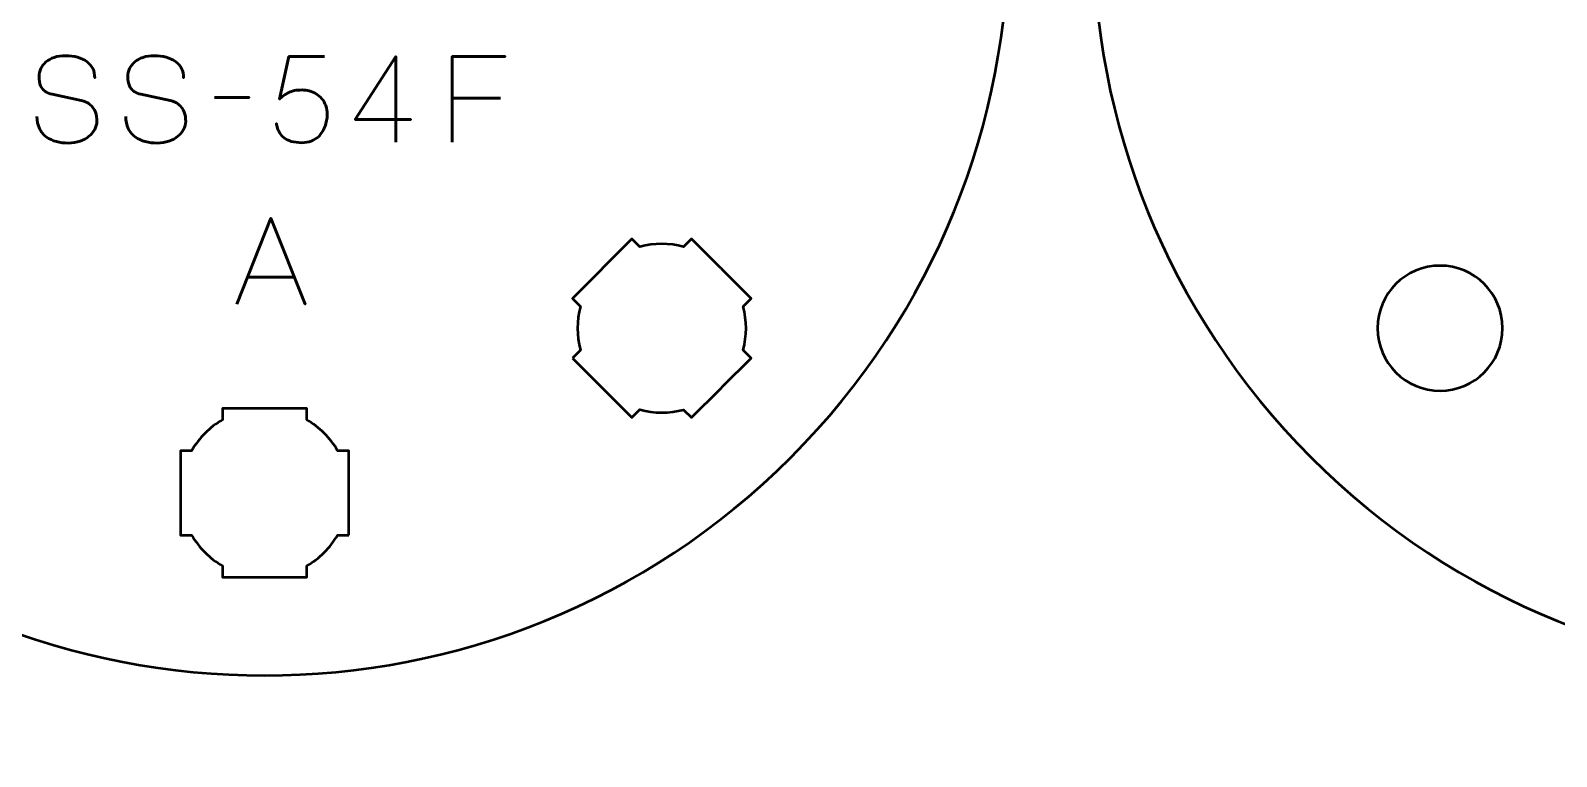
# Model space of a CAD drawing. Header units: centimetres. Extents: x -21 to 0, y -29.7 to 0.
# Drawn here: x -9.63 to -4.2, y -17.39 to -14.81 of the extents above; entities that cross this region are included whole.
import ezdxf

# ---------------------------------------------------------------- set-up
doc = ezdxf.new("R2010")
doc.units = ezdxf.units.CM
doc.header["$MEASUREMENT"] = 0
doc.layers.add('Layer 1', color=7, linetype='Continuous')

msp = doc.modelspace()

# ---------------------------------------------------------------- linework, layer by layer
at = {"layer": 'Layer 1', "color": 1, "lineweight": 53}
msp.add_open_spline([(-21.00003, -29.19995), (-21.00003, -29.19995), (-21.00003, -2.29992), (-21.00003, -2.29992), (-21.00003, -2.29992), (-21.00003, -2.21709), (-20.93286, -2.14992), (-20.85003, -2.14992), (-20.85003, -2.14992), (-20.7672, -2.14992), (-20.70003, -2.08275), (-20.70003, -1.99992), (-20.70003, -1.99992), (-20.70003, -1.91709), (-20.7672, -1.84992), (-20.85003, -1.84992), (-20.85003, -1.84992), (-20.93286, -1.84992), (-21.00003, -1.78275), (-21.00003, -1.69992), (-21.00003, -1.69992), (-21.00003, -1.61709), (-20.93286, -1.54992), (-20.85003, -1.54992), (-20.85003, -1.54992), (-20.7672, -1.54992), (-20.70003, -1.48275), (-20.70003, -1.39992), (-20.70003, -1.39992), (-20.70003, -1.31709), (-20.7672, -1.24992), (-20.85003, -1.24992), (-20.85003, -1.24992), (-20.93286, -1.24992), (-21.00003, -1.18275), (-21.00003, -1.09992), (-21.00003, -1.09992), (-21.00003, -1.09992), (-21.00003, -0.49992), (-21.00003, -0.49992), (-21.00003, -0.49992), (-21.00003, -0.22295), (-20.77694, 0.00004), (-20.49994, 0.00004), (-20.49994, 0.00004), (-20.49994, 0.00004), (-0.50008, 0.00004), (-0.50008, 0.00004), (-0.50008, 0.00004), (-0.22294, 0.00004), (0.00002, -0.22295), (0.00002, -0.49992), (0.00002, -0.49992), (0.00002, -0.49992), (0.00002, -29.19995), (0.00002, -29.19995), (0.00002, -29.19995), (0.00002, -29.47695), (-0.22294, -29.70004), (-0.50008, -29.70004), (-0.50008, -29.70004), (-0.50008, -29.70004), (-20.49994, -29.70004), (-20.49994, -29.70004), (-20.49994, -29.70004), (-20.77694, -29.70004), (-21.00003, -29.47695), (-21.00003, -29.19995)], degree=3, knots=[0, 0, 0, 0, 0.0588235, 0.0588235, 0.0588235, 0.0588235, 0.1176471, 0.1176471, 0.1176471, 0.1176471, 0.1764706, 0.1764706, 0.1764706, 0.1764706, 0.2352941, 0.2352941, 0.2352941, 0.2352941, 0.2941176, 0.2941176, 0.2941176, 0.2941176, 0.3529412, 0.3529412, 0.3529412, 0.3529412, 0.4117647, 0.4117647, 0.4117647, 0.4117647, 0.4705882, 0.4705882, 0.4705882, 0.4705882, 0.5294118, 0.5294118, 0.5294118, 0.5294118, 0.5882353, 0.5882353, 0.5882353, 0.5882353, 0.6470588, 0.6470588, 0.6470588, 0.6470588, 0.7058824, 0.7058824, 0.7058824, 0.7058824, 0.7647059, 0.7647059, 0.7647059, 0.7647059, 0.8235294, 0.8235294, 0.8235294, 0.8235294, 0.8823529, 0.8823529, 0.8823529, 0.8823529, 0.9411765, 0.9411765, 0.9411765, 0.9411765, 1, 1, 1, 1], dxfattribs=at)
at = {"layer": 'Layer 1', "color": 3, "lineweight": 53}
for points in [[(-10.67383, -12.57613), (-9.63913, -11.54143), (-7.9609, -11.54143), (-6.92617, -12.57616), (-6.92617, -12.57616), (-5.89147, -13.61086), (-5.89147, -15.2891), (-6.92617, -16.3238), (-6.92617, -16.3238), (-7.9609, -17.35853), (-9.63913, -17.35853), (-10.67383, -16.32383), (-10.67383, -16.32383), (-11.70856, -15.2891), (-11.70856, -13.61086), (-10.67383, -12.57613)], [(-5.07383, -12.57613), (-4.03913, -11.54143), (-2.3609, -11.54143), (-1.32617, -12.57616), (-1.32617, -12.57616), (-0.29147, -13.61086), (-0.29147, -15.2891), (-1.32617, -16.3238), (-1.32617, -16.3238), (-2.3609, -17.35853), (-4.03913, -17.35853), (-5.07383, -16.32383), (-5.07383, -16.32383), (-6.10856, -15.2891), (-6.10856, -13.61086), (-5.07383, -12.57613)]]:
    msp.add_open_spline(points, degree=3, knots=[0, 0, 0, 0, 0.25, 0.25, 0.25, 0.25, 0.5, 0.5, 0.5, 0.5, 0.75, 0.75, 0.75, 0.75, 1, 1, 1, 1], dxfattribs=at)
at = {"layer": 'Layer 1', "color": 5, "lineweight": 53}
for points, knots in [([(-9.61074, -15.11053), (-9.6106, -15.1274), (-9.60764, -15.14186), (-9.60171, -15.15393), (-9.60171, -15.15393), (-9.59585, -15.16592), (-9.58767, -15.17573), (-9.57737, -15.18335), (-9.57737, -15.18335), (-9.567, -15.1909), (-9.55507, -15.19647), (-9.5416, -15.20007), (-9.5416, -15.20007), (-9.52819, -15.2036), (-9.5138, -15.20536), (-9.49856, -15.20536), (-9.49856, -15.20536), (-9.48318, -15.20529), (-9.46935, -15.20303), (-9.457, -15.19873), (-9.457, -15.19873), (-9.44472, -15.19442), (-9.43421, -15.18864), (-9.42539, -15.18137), (-9.42539, -15.18137), (-9.41664, -15.1741), (-9.40987, -15.16599), (-9.40507, -15.15696), (-9.40507, -15.15696), (-9.40027, -15.14793), (-9.39773, -15.13869), (-9.39738, -15.12916), (-9.39738, -15.12916), (-9.39696, -15.11667), (-9.39879, -15.10524), (-9.40281, -15.09494), (-9.40281, -15.09494), (-9.40684, -15.08464), (-9.41305, -15.07603), (-9.42144, -15.06898), (-9.42144, -15.06898), (-9.42977, -15.06192), (-9.44028, -15.05698), (-9.45284, -15.05423), (-9.45284, -15.05423), (-9.45284, -15.05423), (-9.55655, -15.03179), (-9.55655, -15.03179), (-9.55655, -15.03179), (-9.56629, -15.02975), (-9.57469, -15.02629), (-9.5816, -15.02149), (-9.5816, -15.02149), (-9.58852, -15.01663), (-9.59388, -15.00992), (-9.59755, -15.00131), (-9.59755, -15.00131), (-9.60122, -14.99278), (-9.60312, -14.98191), (-9.60312, -14.96872), (-9.60312, -14.96872), (-9.60312, -14.9587), (-9.60107, -14.94925), (-9.59691, -14.94036), (-9.59691, -14.94036), (-9.59282, -14.93147), (-9.58675, -14.92363), (-9.57878, -14.91672), (-9.57878, -14.91672), (-9.57081, -14.90988), (-9.56093, -14.90451), (-9.54922, -14.90063), (-9.54922, -14.90063), (-9.53743, -14.89668), (-9.52396, -14.89471), (-9.50872, -14.89464), (-9.50872, -14.89464), (-9.49341, -14.89464), (-9.47937, -14.8964), (-9.46653, -14.89993), (-9.46653, -14.89993), (-9.45376, -14.90346), (-9.44268, -14.90854), (-9.43337, -14.91531), (-9.43337, -14.91531), (-9.42405, -14.92208), (-9.41686, -14.93041), (-9.41192, -14.94014), (-9.41192, -14.94014), (-9.40698, -14.94995), (-9.40465, -14.96117), (-9.405, -14.9738), (-9.405, -14.9738), (-9.40465, -14.96117), (-9.40698, -14.94995), (-9.41192, -14.94014), (-9.41192, -14.94014), (-9.41686, -14.93041), (-9.42405, -14.92208), (-9.43337, -14.91531), (-9.43337, -14.91531), (-9.44268, -14.90854), (-9.45376, -14.90346), (-9.46653, -14.89993), (-9.46653, -14.89993), (-9.47937, -14.8964), (-9.49341, -14.89464), (-9.50872, -14.89464), (-9.50872, -14.89464), (-9.52396, -14.89471), (-9.53743, -14.89668), (-9.54922, -14.90063), (-9.54922, -14.90063), (-9.56093, -14.90451), (-9.57081, -14.90988), (-9.57878, -14.91672), (-9.57878, -14.91672), (-9.58675, -14.92363), (-9.59282, -14.93147), (-9.59691, -14.94036), (-9.59691, -14.94036), (-9.60107, -14.94925), (-9.60312, -14.9587), (-9.60312, -14.96872), (-9.60312, -14.96872), (-9.60312, -14.98191), (-9.60129, -14.99278), (-9.59776, -15.00124), (-9.59776, -15.00124), (-9.59416, -15.00978), (-9.58887, -15.01641), (-9.58195, -15.02128), (-9.58195, -15.02128), (-9.57504, -15.02608), (-9.56657, -15.02961), (-9.55655, -15.03179), (-9.55655, -15.03179), (-9.55655, -15.03179), (-9.45284, -15.05423), (-9.45284, -15.05423), (-9.45284, -15.05423), (-9.44, -15.05698), (-9.42941, -15.06192), (-9.42109, -15.06898), (-9.42109, -15.06898), (-9.41269, -15.07603), (-9.40655, -15.08464), (-9.4026, -15.09494), (-9.4026, -15.09494), (-9.39872, -15.10524), (-9.39696, -15.11667), (-9.39738, -15.12916), (-9.39738, -15.12916), (-9.39773, -15.13869), (-9.40027, -15.14793), (-9.40507, -15.15696), (-9.40507, -15.15696), (-9.40987, -15.16599), (-9.41664, -15.1741), (-9.42539, -15.18137), (-9.42539, -15.18137), (-9.43421, -15.18864), (-9.44472, -15.19442), (-9.457, -15.19873), (-9.457, -15.19873), (-9.46935, -15.20303), (-9.48318, -15.20529), (-9.49856, -15.20536), (-9.49856, -15.20536), (-9.5138, -15.20536), (-9.52819, -15.2036), (-9.5416, -15.20007), (-9.5416, -15.20007), (-9.55507, -15.19647), (-9.567, -15.1909), (-9.57737, -15.18335), (-9.57737, -15.18335), (-9.58767, -15.17573), (-9.59585, -15.16592), (-9.60171, -15.15393), (-9.60171, -15.15393), (-9.60764, -15.14186), (-9.6106, -15.1274), (-9.61074, -15.11053)], [0, 0, 0, 0, 0.0217391, 0.0217391, 0.0217391, 0.0217391, 0.0434783, 0.0434783, 0.0434783, 0.0434783, 0.0652174, 0.0652174, 0.0652174, 0.0652174, 0.0869565, 0.0869565, 0.0869565, 0.0869565, 0.1086957, 0.1086957, 0.1086957, 0.1086957, 0.1304348, 0.1304348, 0.1304348, 0.1304348, 0.1521739, 0.1521739, 0.1521739, 0.1521739, 0.173913, 0.173913, 0.173913, 0.173913, 0.1956522, 0.1956522, 0.1956522, 0.1956522, 0.2173913, 0.2173913, 0.2173913, 0.2173913, 0.2391304, 0.2391304, 0.2391304, 0.2391304, 0.2608696, 0.2608696, 0.2608696, 0.2608696, 0.2826087, 0.2826087, 0.2826087, 0.2826087, 0.3043478, 0.3043478, 0.3043478, 0.3043478, 0.326087, 0.326087, 0.326087, 0.326087, 0.3478261, 0.3478261, 0.3478261, 0.3478261, 0.3695652, 0.3695652, 0.3695652, 0.3695652, 0.3913043, 0.3913043, 0.3913043, 0.3913043, 0.4130435, 0.4130435, 0.4130435, 0.4130435, 0.4347826, 0.4347826, 0.4347826, 0.4347826, 0.4565217, 0.4565217, 0.4565217, 0.4565217, 0.4782609, 0.4782609, 0.4782609, 0.4782609, 0.5, 0.5, 0.5, 0.5, 0.5217391, 0.5217391, 0.5217391, 0.5217391, 0.5434783, 0.5434783, 0.5434783, 0.5434783, 0.5652174, 0.5652174, 0.5652174, 0.5652174, 0.5869565, 0.5869565, 0.5869565, 0.5869565, 0.6086957, 0.6086957, 0.6086957, 0.6086957, 0.6304348, 0.6304348, 0.6304348, 0.6304348, 0.6521739, 0.6521739, 0.6521739, 0.6521739, 0.673913, 0.673913, 0.673913, 0.673913, 0.6956522, 0.6956522, 0.6956522, 0.6956522, 0.7173913, 0.7173913, 0.7173913, 0.7173913, 0.7391304, 0.7391304, 0.7391304, 0.7391304, 0.7608696, 0.7608696, 0.7608696, 0.7608696, 0.7826087, 0.7826087, 0.7826087, 0.7826087, 0.8043478, 0.8043478, 0.8043478, 0.8043478, 0.826087, 0.826087, 0.826087, 0.826087, 0.8478261, 0.8478261, 0.8478261, 0.8478261, 0.8695652, 0.8695652, 0.8695652, 0.8695652, 0.8913043, 0.8913043, 0.8913043, 0.8913043, 0.9130435, 0.9130435, 0.9130435, 0.9130435, 0.9347826, 0.9347826, 0.9347826, 0.9347826, 0.9565217, 0.9565217, 0.9565217, 0.9565217, 0.9782609, 0.9782609, 0.9782609, 0.9782609, 1, 1, 1, 1]), ([(-9.29451, -15.11053), (-9.29437, -15.1274), (-9.29141, -15.14186), (-9.28548, -15.15393), (-9.28548, -15.15393), (-9.27962, -15.16592), (-9.27144, -15.17573), (-9.26114, -15.18335), (-9.26114, -15.18335), (-9.25077, -15.1909), (-9.23884, -15.19647), (-9.22537, -15.20007), (-9.22537, -15.20007), (-9.21196, -15.2036), (-9.19757, -15.20536), (-9.18233, -15.20536), (-9.18233, -15.20536), (-9.16695, -15.20529), (-9.15312, -15.20303), (-9.14077, -15.19873), (-9.14077, -15.19873), (-9.12849, -15.19442), (-9.11798, -15.18864), (-9.10916, -15.18137), (-9.10916, -15.18137), (-9.10041, -15.1741), (-9.09364, -15.16599), (-9.08884, -15.15696), (-9.08884, -15.15696), (-9.08404, -15.14793), (-9.0815, -15.13869), (-9.08115, -15.12916), (-9.08115, -15.12916), (-9.08073, -15.11667), (-9.08256, -15.10524), (-9.08658, -15.09494), (-9.08658, -15.09494), (-9.09061, -15.08464), (-9.09682, -15.07603), (-9.10521, -15.06898), (-9.10521, -15.06898), (-9.11354, -15.06192), (-9.12405, -15.05698), (-9.13661, -15.05423), (-9.13661, -15.05423), (-9.13661, -15.05423), (-9.24032, -15.03179), (-9.24032, -15.03179), (-9.24032, -15.03179), (-9.25006, -15.02975), (-9.25846, -15.02629), (-9.26537, -15.02149), (-9.26537, -15.02149), (-9.27229, -15.01663), (-9.27765, -15.00992), (-9.28132, -15.00131), (-9.28132, -15.00131), (-9.28499, -14.99278), (-9.28689, -14.98191), (-9.28689, -14.96872), (-9.28689, -14.96872), (-9.28689, -14.9587), (-9.28484, -14.94925), (-9.28068, -14.94036), (-9.28068, -14.94036), (-9.27659, -14.93147), (-9.27052, -14.92363), (-9.26255, -14.91672), (-9.26255, -14.91672), (-9.25458, -14.90988), (-9.2447, -14.90451), (-9.23299, -14.90063), (-9.23299, -14.90063), (-9.2212, -14.89668), (-9.20773, -14.89471), (-9.19249, -14.89464), (-9.19249, -14.89464), (-9.17718, -14.89464), (-9.16314, -14.8964), (-9.1503, -14.89993), (-9.1503, -14.89993), (-9.13753, -14.90346), (-9.12645, -14.90854), (-9.11714, -14.91531), (-9.11714, -14.91531), (-9.10782, -14.92208), (-9.10063, -14.93041), (-9.09569, -14.94014), (-9.09569, -14.94014), (-9.09075, -14.94995), (-9.08842, -14.96117), (-9.08877, -14.9738), (-9.08877, -14.9738), (-9.08842, -14.96117), (-9.09075, -14.94995), (-9.09569, -14.94014), (-9.09569, -14.94014), (-9.10063, -14.93041), (-9.10782, -14.92208), (-9.11714, -14.91531), (-9.11714, -14.91531), (-9.12645, -14.90854), (-9.13753, -14.90346), (-9.1503, -14.89993), (-9.1503, -14.89993), (-9.16314, -14.8964), (-9.17718, -14.89464), (-9.19249, -14.89464), (-9.19249, -14.89464), (-9.20773, -14.89471), (-9.2212, -14.89668), (-9.23299, -14.90063), (-9.23299, -14.90063), (-9.2447, -14.90451), (-9.25458, -14.90988), (-9.26255, -14.91672), (-9.26255, -14.91672), (-9.27052, -14.92363), (-9.27659, -14.93147), (-9.28068, -14.94036), (-9.28068, -14.94036), (-9.28484, -14.94925), (-9.28689, -14.9587), (-9.28689, -14.96872), (-9.28689, -14.96872), (-9.28689, -14.98191), (-9.28506, -14.99278), (-9.28153, -15.00124), (-9.28153, -15.00124), (-9.27793, -15.00978), (-9.27264, -15.01641), (-9.26572, -15.02128), (-9.26572, -15.02128), (-9.25881, -15.02608), (-9.25034, -15.02961), (-9.24032, -15.03179), (-9.24032, -15.03179), (-9.24032, -15.03179), (-9.13661, -15.05423), (-9.13661, -15.05423), (-9.13661, -15.05423), (-9.12377, -15.05698), (-9.11318, -15.06192), (-9.10486, -15.06898), (-9.10486, -15.06898), (-9.09646, -15.07603), (-9.09032, -15.08464), (-9.08637, -15.09494), (-9.08637, -15.09494), (-9.08249, -15.10524), (-9.08073, -15.11667), (-9.08115, -15.12916), (-9.08115, -15.12916), (-9.0815, -15.13869), (-9.08404, -15.14793), (-9.08884, -15.15696), (-9.08884, -15.15696), (-9.09364, -15.16599), (-9.10041, -15.1741), (-9.10916, -15.18137), (-9.10916, -15.18137), (-9.11798, -15.18864), (-9.12849, -15.19442), (-9.14077, -15.19873), (-9.14077, -15.19873), (-9.15312, -15.20303), (-9.16695, -15.20529), (-9.18233, -15.20536), (-9.18233, -15.20536), (-9.19757, -15.20536), (-9.21196, -15.2036), (-9.22537, -15.20007), (-9.22537, -15.20007), (-9.23884, -15.19647), (-9.25077, -15.1909), (-9.26114, -15.18335), (-9.26114, -15.18335), (-9.27144, -15.17573), (-9.27962, -15.16592), (-9.28548, -15.15393), (-9.28548, -15.15393), (-9.29141, -15.14186), (-9.29437, -15.1274), (-9.29451, -15.11053)], [0, 0, 0, 0, 0.0217391, 0.0217391, 0.0217391, 0.0217391, 0.0434783, 0.0434783, 0.0434783, 0.0434783, 0.0652174, 0.0652174, 0.0652174, 0.0652174, 0.0869565, 0.0869565, 0.0869565, 0.0869565, 0.1086957, 0.1086957, 0.1086957, 0.1086957, 0.1304348, 0.1304348, 0.1304348, 0.1304348, 0.1521739, 0.1521739, 0.1521739, 0.1521739, 0.173913, 0.173913, 0.173913, 0.173913, 0.1956522, 0.1956522, 0.1956522, 0.1956522, 0.2173913, 0.2173913, 0.2173913, 0.2173913, 0.2391304, 0.2391304, 0.2391304, 0.2391304, 0.2608696, 0.2608696, 0.2608696, 0.2608696, 0.2826087, 0.2826087, 0.2826087, 0.2826087, 0.3043478, 0.3043478, 0.3043478, 0.3043478, 0.326087, 0.326087, 0.326087, 0.326087, 0.3478261, 0.3478261, 0.3478261, 0.3478261, 0.3695652, 0.3695652, 0.3695652, 0.3695652, 0.3913043, 0.3913043, 0.3913043, 0.3913043, 0.4130435, 0.4130435, 0.4130435, 0.4130435, 0.4347826, 0.4347826, 0.4347826, 0.4347826, 0.4565217, 0.4565217, 0.4565217, 0.4565217, 0.4782609, 0.4782609, 0.4782609, 0.4782609, 0.5, 0.5, 0.5, 0.5, 0.5217391, 0.5217391, 0.5217391, 0.5217391, 0.5434783, 0.5434783, 0.5434783, 0.5434783, 0.5652174, 0.5652174, 0.5652174, 0.5652174, 0.5869565, 0.5869565, 0.5869565, 0.5869565, 0.6086957, 0.6086957, 0.6086957, 0.6086957, 0.6304348, 0.6304348, 0.6304348, 0.6304348, 0.6521739, 0.6521739, 0.6521739, 0.6521739, 0.673913, 0.673913, 0.673913, 0.673913, 0.6956522, 0.6956522, 0.6956522, 0.6956522, 0.7173913, 0.7173913, 0.7173913, 0.7173913, 0.7391304, 0.7391304, 0.7391304, 0.7391304, 0.7608696, 0.7608696, 0.7608696, 0.7608696, 0.7826087, 0.7826087, 0.7826087, 0.7826087, 0.8043478, 0.8043478, 0.8043478, 0.8043478, 0.826087, 0.826087, 0.826087, 0.826087, 0.8478261, 0.8478261, 0.8478261, 0.8478261, 0.8695652, 0.8695652, 0.8695652, 0.8695652, 0.8913043, 0.8913043, 0.8913043, 0.8913043, 0.9130435, 0.9130435, 0.9130435, 0.9130435, 0.9347826, 0.9347826, 0.9347826, 0.9347826, 0.9565217, 0.9565217, 0.9565217, 0.9565217, 0.9782609, 0.9782609, 0.9782609, 0.9782609, 1, 1, 1, 1]), ([(-8.5867, -14.8976), (-8.5867, -14.8976), (-8.7137, -14.8976), (-8.7137, -14.8976), (-8.7137, -14.8976), (-8.7137, -14.8976), (-8.74757, -15.04915), (-8.74757, -15.04915), (-8.74757, -15.04915), (-8.74164, -15.04407), (-8.736, -15.03949), (-8.73056, -15.03546), (-8.73056, -15.03546), (-8.7252, -15.03144), (-8.71956, -15.02806), (-8.71356, -15.02523), (-8.71356, -15.02523), (-8.70763, -15.02241), (-8.70086, -15.02029), (-8.69324, -15.01881), (-8.69324, -15.01881), (-8.68569, -15.01733), (-8.67666, -15.01655), (-8.66629, -15.01655), (-8.66629, -15.01655), (-8.65782, -15.01655), (-8.64935, -15.01768), (-8.64089, -15.02001), (-8.64089, -15.02001), (-8.63242, -15.02227), (-8.62438, -15.02573), (-8.61676, -15.03031), (-8.61676, -15.03031), (-8.60907, -15.03497), (-8.60229, -15.04076), (-8.59637, -15.04774), (-8.59637, -15.04774), (-8.59037, -15.05473), (-8.58564, -15.06291), (-8.58226, -15.07229), (-8.58226, -15.07229), (-8.5788, -15.08168), (-8.57704, -15.09233), (-8.57697, -15.10418), (-8.57697, -15.10418), (-8.57689, -15.10856), (-8.57739, -15.11406), (-8.57838, -15.12055), (-8.57838, -15.12055), (-8.57929, -15.12704), (-8.58099, -15.1341), (-8.58339, -15.14158), (-8.58339, -15.14158), (-8.58578, -15.14906), (-8.58917, -15.15647), (-8.59347, -15.1638), (-8.59347, -15.1638), (-8.59778, -15.17114), (-8.60328, -15.17784), (-8.60991, -15.18391), (-8.60991, -15.18391), (-8.61655, -15.18998), (-8.62459, -15.19485), (-8.63397, -15.19852), (-8.63397, -15.19852), (-8.64343, -15.20211), (-8.65451, -15.20402), (-8.66713, -15.20409), (-8.66713, -15.20409), (-8.68223, -15.20402), (-8.69493, -15.2024), (-8.70523, -15.19936), (-8.70523, -15.19936), (-8.71554, -15.19626), (-8.72393, -15.19224), (-8.73042, -15.18716), (-8.73042, -15.18716), (-8.73698, -15.18208), (-8.74206, -15.1765), (-8.74573, -15.17044), (-8.74573, -15.17044), (-8.7494, -15.16437), (-8.75215, -15.1583), (-8.75399, -15.15223), (-8.75399, -15.15223), (-8.75582, -15.14616), (-8.75723, -15.14059), (-8.75815, -15.13551), (-8.75815, -15.13551), (-8.75723, -15.14059), (-8.75582, -15.14616), (-8.75399, -15.15223), (-8.75399, -15.15223), (-8.75215, -15.1583), (-8.7494, -15.16437), (-8.74573, -15.17044), (-8.74573, -15.17044), (-8.74206, -15.1765), (-8.73698, -15.18208), (-8.73042, -15.18716), (-8.73042, -15.18716), (-8.72393, -15.19224), (-8.71554, -15.19626), (-8.70523, -15.19936), (-8.70523, -15.19936), (-8.69493, -15.2024), (-8.68223, -15.20402), (-8.66713, -15.20409), (-8.66713, -15.20409), (-8.65451, -15.20402), (-8.64343, -15.20211), (-8.63397, -15.19852), (-8.63397, -15.19852), (-8.62459, -15.19485), (-8.61655, -15.18998), (-8.60991, -15.18391), (-8.60991, -15.18391), (-8.60328, -15.17784), (-8.59778, -15.17114), (-8.59347, -15.1638), (-8.59347, -15.1638), (-8.58917, -15.15647), (-8.58578, -15.14906), (-8.58339, -15.14158), (-8.58339, -15.14158), (-8.58099, -15.1341), (-8.57929, -15.12704), (-8.57838, -15.12055), (-8.57838, -15.12055), (-8.57739, -15.11406), (-8.57689, -15.10856), (-8.57697, -15.10418), (-8.57697, -15.10418), (-8.57704, -15.09233), (-8.5788, -15.08168), (-8.58226, -15.07229), (-8.58226, -15.07229), (-8.58564, -15.06291), (-8.59037, -15.05473), (-8.59637, -15.04774), (-8.59637, -15.04774), (-8.60229, -15.04076), (-8.60907, -15.03497), (-8.61676, -15.03031), (-8.61676, -15.03031), (-8.62438, -15.02573), (-8.63242, -15.02227), (-8.64089, -15.02001), (-8.64089, -15.02001), (-8.64935, -15.01768), (-8.65782, -15.01655), (-8.66629, -15.01655), (-8.66629, -15.01655), (-8.67666, -15.01655), (-8.68569, -15.01733), (-8.69324, -15.01881), (-8.69324, -15.01881), (-8.70086, -15.02029), (-8.70763, -15.02241), (-8.71356, -15.02523), (-8.71356, -15.02523), (-8.71956, -15.02806), (-8.7252, -15.03144), (-8.73056, -15.03546), (-8.73056, -15.03546), (-8.736, -15.03949), (-8.74164, -15.04407), (-8.74757, -15.04915), (-8.74757, -15.04915), (-8.74757, -15.04915), (-8.7137, -14.8976), (-8.7137, -14.8976), (-8.7137, -14.8976), (-8.7137, -14.8976), (-8.5867, -14.8976), (-8.5867, -14.8976)], [0, 0, 0, 0, 0.0227273, 0.0227273, 0.0227273, 0.0227273, 0.0454545, 0.0454545, 0.0454545, 0.0454545, 0.0681818, 0.0681818, 0.0681818, 0.0681818, 0.0909091, 0.0909091, 0.0909091, 0.0909091, 0.1136364, 0.1136364, 0.1136364, 0.1136364, 0.1363636, 0.1363636, 0.1363636, 0.1363636, 0.1590909, 0.1590909, 0.1590909, 0.1590909, 0.1818182, 0.1818182, 0.1818182, 0.1818182, 0.2045455, 0.2045455, 0.2045455, 0.2045455, 0.2272727, 0.2272727, 0.2272727, 0.2272727, 0.25, 0.25, 0.25, 0.25, 0.2727273, 0.2727273, 0.2727273, 0.2727273, 0.2954545, 0.2954545, 0.2954545, 0.2954545, 0.3181818, 0.3181818, 0.3181818, 0.3181818, 0.3409091, 0.3409091, 0.3409091, 0.3409091, 0.3636364, 0.3636364, 0.3636364, 0.3636364, 0.3863636, 0.3863636, 0.3863636, 0.3863636, 0.4090909, 0.4090909, 0.4090909, 0.4090909, 0.4318182, 0.4318182, 0.4318182, 0.4318182, 0.4545455, 0.4545455, 0.4545455, 0.4545455, 0.4772727, 0.4772727, 0.4772727, 0.4772727, 0.5, 0.5, 0.5, 0.5, 0.5227273, 0.5227273, 0.5227273, 0.5227273, 0.5454545, 0.5454545, 0.5454545, 0.5454545, 0.5681818, 0.5681818, 0.5681818, 0.5681818, 0.5909091, 0.5909091, 0.5909091, 0.5909091, 0.6136364, 0.6136364, 0.6136364, 0.6136364, 0.6363636, 0.6363636, 0.6363636, 0.6363636, 0.6590909, 0.6590909, 0.6590909, 0.6590909, 0.6818182, 0.6818182, 0.6818182, 0.6818182, 0.7045455, 0.7045455, 0.7045455, 0.7045455, 0.7272727, 0.7272727, 0.7272727, 0.7272727, 0.75, 0.75, 0.75, 0.75, 0.7727273, 0.7727273, 0.7727273, 0.7727273, 0.7954545, 0.7954545, 0.7954545, 0.7954545, 0.8181818, 0.8181818, 0.8181818, 0.8181818, 0.8409091, 0.8409091, 0.8409091, 0.8409091, 0.8636364, 0.8636364, 0.8636364, 0.8636364, 0.8863636, 0.8863636, 0.8863636, 0.8863636, 0.9090909, 0.9090909, 0.9090909, 0.9090909, 0.9318182, 0.9318182, 0.9318182, 0.9318182, 0.9545455, 0.9545455, 0.9545455, 0.9545455, 0.9772727, 0.9772727, 0.9772727, 0.9772727, 1, 1, 1, 1]), ([(-8.33313, -15.20282), (-8.33313, -15.20282), (-8.33313, -14.8976), (-8.33313, -14.8976), (-8.33313, -14.8976), (-8.33313, -14.8976), (-8.47706, -15.12154), (-8.47706, -15.12154), (-8.47706, -15.12154), (-8.47706, -15.12154), (-8.27894, -15.12154), (-8.27894, -15.12154), (-8.27894, -15.12154), (-8.27894, -15.12154), (-8.47706, -15.12154), (-8.47706, -15.12154), (-8.47706, -15.12154), (-8.47706, -15.12154), (-8.33313, -14.8976), (-8.33313, -14.8976), (-8.33313, -14.8976), (-8.33313, -14.8976), (-8.33313, -15.20282), (-8.33313, -15.20282)], [0, 0, 0, 0, 0.1666667, 0.1666667, 0.1666667, 0.1666667, 0.3333333, 0.3333333, 0.3333333, 0.3333333, 0.5, 0.5, 0.5, 0.5, 0.6666667, 0.6666667, 0.6666667, 0.6666667, 0.8333333, 0.8333333, 0.8333333, 0.8333333, 1, 1, 1, 1]), ([(-8.13247, -15.20282), (-8.13247, -15.20282), (-8.13247, -14.8976), (-8.13247, -14.8976), (-8.13247, -14.8976), (-8.13247, -14.8976), (-7.94324, -14.8976), (-7.94324, -14.8976), (-7.94324, -14.8976), (-7.94324, -14.8976), (-8.13247, -14.8976), (-8.13247, -14.8976), (-8.13247, -14.8976), (-8.13247, -14.8976), (-8.13247, -15.20282), (-8.13247, -15.20282)], [0, 0, 0, 0, 0.25, 0.25, 0.25, 0.25, 0.5, 0.5, 0.5, 0.5, 0.75, 0.75, 0.75, 0.75, 1, 1, 1, 1]), ([(-8.97828, -15.04322), (-8.97828, -15.04322), (-8.85509, -15.04322), (-8.85509, -15.04322), (-8.85509, -15.04322), (-8.85509, -15.04322), (-8.97828, -15.04322), (-8.97828, -15.04322)], [0, 0, 0, 0, 0.5, 0.5, 0.5, 0.5, 1, 1, 1, 1]), ([(-7.9606, -15.04576), (-7.9606, -15.04576), (-8.13247, -15.04576), (-8.13247, -15.04576), (-8.13247, -15.04576), (-8.13247, -15.04576), (-7.9606, -15.04576), (-7.9606, -15.04576)], [0, 0, 0, 0, 0.5, 0.5, 0.5, 0.5, 1, 1, 1, 1]), ([(-8.89848, -15.77813), (-8.89848, -15.77813), (-8.77741, -15.47291), (-8.77741, -15.47291), (-8.77741, -15.47291), (-8.77741, -15.47291), (-8.65591, -15.77813), (-8.65591, -15.77813), (-8.65591, -15.77813), (-8.65591, -15.77813), (-8.77741, -15.47291), (-8.77741, -15.47291), (-8.77741, -15.47291), (-8.77741, -15.47291), (-8.89848, -15.77813), (-8.89848, -15.77813)], [0, 0, 0, 0, 0.25, 0.25, 0.25, 0.25, 0.5, 0.5, 0.5, 0.5, 0.75, 0.75, 0.75, 0.75, 1, 1, 1, 1]), ([(-8.86038, -15.68203), (-8.86038, -15.68203), (-8.69444, -15.68203), (-8.69444, -15.68203), (-8.69444, -15.68203), (-8.69444, -15.68203), (-8.86038, -15.68203), (-8.86038, -15.68203)], [0, 0, 0, 0, 0.5, 0.5, 0.5, 0.5, 1, 1, 1, 1])]:
    msp.add_open_spline(points, degree=3, knots=knots, dxfattribs=at)
at = {"layer": 'Layer 1', "lineweight": 53}
for points, knots in [([(-7.70404, -15.97022), (-7.70404, -15.97022), (-7.67562, -15.9418), (-7.67562, -15.9418), (-7.67562, -15.9418), (-7.68919, -15.89099), (-7.68917, -15.83733), (-7.6756, -15.78653), (-7.6756, -15.78653), (-7.6756, -15.78653), (-7.70404, -15.75809), (-7.70404, -15.75809), (-7.70404, -15.75809), (-7.70404, -15.75809), (-7.49191, -15.54596), (-7.49191, -15.54596), (-7.49191, -15.54596), (-7.49191, -15.54596), (-7.46349, -15.57438), (-7.46349, -15.57438), (-7.46349, -15.57438), (-7.41268, -15.5608), (-7.35898, -15.56077), (-7.30815, -15.57433), (-7.30815, -15.57433), (-7.30815, -15.57433), (-7.27978, -15.54596), (-7.27978, -15.54596), (-7.27978, -15.54596), (-7.27978, -15.54596), (-7.17695, -15.64878), (-7.17695, -15.64878), (-7.17695, -15.64878), (-7.17695, -15.64878), (-7.17362, -15.65203), (-7.17362, -15.65203), (-7.17362, -15.65203), (-7.17362, -15.65203), (-7.17038, -15.65535), (-7.17038, -15.65535), (-7.17038, -15.65535), (-7.17038, -15.65535), (-7.06765, -15.75809), (-7.06765, -15.75809), (-7.06765, -15.75809), (-7.06765, -15.75809), (-7.09598, -15.78642), (-7.09598, -15.78642), (-7.09598, -15.78642), (-7.08239, -15.83728), (-7.08238, -15.89103), (-7.09597, -15.94189), (-7.09597, -15.94189), (-7.09597, -15.94189), (-7.06765, -15.97022), (-7.06765, -15.97022), (-7.06765, -15.97022), (-7.06765, -15.97022), (-7.16896, -16.07154), (-7.16896, -16.07154), (-7.16896, -16.07154), (-7.16896, -16.07154), (-7.17362, -16.07631), (-7.17362, -16.07631), (-7.17362, -16.07631), (-7.17362, -16.07631), (-7.1784, -16.08098), (-7.1784, -16.08098), (-7.1784, -16.08098), (-7.1784, -16.08098), (-7.27978, -16.18235), (-7.27978, -16.18235), (-7.27978, -16.18235), (-7.27978, -16.18235), (-7.30813, -16.154), (-7.30813, -16.154), (-7.30813, -16.154), (-7.35897, -16.16756), (-7.41269, -16.16755), (-7.46352, -16.15396), (-7.46352, -16.15396), (-7.46352, -16.15396), (-7.49191, -16.18235), (-7.49191, -16.18235), (-7.49191, -16.18235), (-7.49191, -16.18235), (-7.70404, -15.97022), (-7.70404, -15.97022)], [0, 0, 0, 0, 0.0454545, 0.0454545, 0.0454545, 0.0454545, 0.0909091, 0.0909091, 0.0909091, 0.0909091, 0.1363636, 0.1363636, 0.1363636, 0.1363636, 0.1818182, 0.1818182, 0.1818182, 0.1818182, 0.2272727, 0.2272727, 0.2272727, 0.2272727, 0.2727273, 0.2727273, 0.2727273, 0.2727273, 0.3181818, 0.3181818, 0.3181818, 0.3181818, 0.3636364, 0.3636364, 0.3636364, 0.3636364, 0.4090909, 0.4090909, 0.4090909, 0.4090909, 0.4545455, 0.4545455, 0.4545455, 0.4545455, 0.5, 0.5, 0.5, 0.5, 0.5454545, 0.5454545, 0.5454545, 0.5454545, 0.5909091, 0.5909091, 0.5909091, 0.5909091, 0.6363636, 0.6363636, 0.6363636, 0.6363636, 0.6818182, 0.6818182, 0.6818182, 0.6818182, 0.7272727, 0.7272727, 0.7272727, 0.7272727, 0.7727273, 0.7727273, 0.7727273, 0.7727273, 0.8181818, 0.8181818, 0.8181818, 0.8181818, 0.8636364, 0.8636364, 0.8636364, 0.8636364, 0.9090909, 0.9090909, 0.9090909, 0.9090909, 0.9545455, 0.9545455, 0.9545455, 0.9545455, 1, 1, 1, 1]), ([(-4.61425, -15.64167), (-4.49138, -15.64167), (-4.39175, -15.74131), (-4.39175, -15.86418), (-4.39175, -15.86418), (-4.39175, -15.98704), (-4.49138, -16.08668), (-4.61425, -16.08668), (-4.61425, -16.08668), (-4.73711, -16.08668), (-4.83675, -15.98704), (-4.83675, -15.86418), (-4.83675, -15.86418), (-4.83675, -15.74131), (-4.73711, -15.64167), (-4.61425, -15.64167)], [0, 0, 0, 0, 0.25, 0.25, 0.25, 0.25, 0.5, 0.5, 0.5, 0.5, 0.75, 0.75, 0.75, 0.75, 1, 1, 1, 1]), ([(-8.49999, -16.59996), (-8.49999, -16.59996), (-8.54019, -16.59996), (-8.54019, -16.59996), (-8.54019, -16.59996), (-8.56652, -16.64548), (-8.60448, -16.68341), (-8.64999, -16.70974), (-8.64999, -16.70974), (-8.64999, -16.70974), (-8.64999, -16.74996), (-8.64999, -16.74996), (-8.64999, -16.74996), (-8.64999, -16.74996), (-8.94999, -16.74996), (-8.94999, -16.74996), (-8.94999, -16.74996), (-8.94999, -16.74996), (-8.94999, -16.70977), (-8.94999, -16.70977), (-8.94999, -16.70977), (-8.99552, -16.68344), (-9.03351, -16.64549), (-9.05987, -16.59996), (-9.05987, -16.59996), (-9.05987, -16.59996), (-9.09999, -16.59996), (-9.09999, -16.59996), (-9.09999, -16.59996), (-9.09999, -16.59996), (-9.09999, -16.45454), (-9.09999, -16.45454), (-9.09999, -16.45454), (-9.09999, -16.45454), (-9.10005, -16.44989), (-9.10005, -16.44989), (-9.10005, -16.44989), (-9.10005, -16.44989), (-9.09999, -16.44525), (-9.09999, -16.44525), (-9.09999, -16.44525), (-9.09999, -16.44525), (-9.09999, -16.29996), (-9.09999, -16.29996), (-9.09999, -16.29996), (-9.09999, -16.29996), (-9.05992, -16.29996), (-9.05992, -16.29996), (-9.05992, -16.29996), (-9.03357, -16.25439), (-8.99557, -16.21638), (-8.94999, -16.19002), (-8.94999, -16.19002), (-8.94999, -16.19002), (-8.94999, -16.14996), (-8.94999, -16.14996), (-8.94999, -16.14996), (-8.94999, -16.14996), (-8.80671, -16.14996), (-8.80671, -16.14996), (-8.80671, -16.14996), (-8.80671, -16.14996), (-8.80004, -16.14988), (-8.80004, -16.14988), (-8.80004, -16.14988), (-8.80004, -16.14988), (-8.79336, -16.14996), (-8.79336, -16.14996), (-8.79336, -16.14996), (-8.79336, -16.14996), (-8.64999, -16.14996), (-8.64999, -16.14996), (-8.64999, -16.14996), (-8.64999, -16.14996), (-8.64999, -16.19006), (-8.64999, -16.19006), (-8.64999, -16.19006), (-8.60445, -16.21642), (-8.56647, -16.25441), (-8.54014, -16.29996), (-8.54014, -16.29996), (-8.54014, -16.29996), (-8.49999, -16.29996), (-8.49999, -16.29996), (-8.49999, -16.29996), (-8.49999, -16.29996), (-8.49999, -16.59996), (-8.49999, -16.59996)], [0, 0, 0, 0, 0.0454545, 0.0454545, 0.0454545, 0.0454545, 0.0909091, 0.0909091, 0.0909091, 0.0909091, 0.1363636, 0.1363636, 0.1363636, 0.1363636, 0.1818182, 0.1818182, 0.1818182, 0.1818182, 0.2272727, 0.2272727, 0.2272727, 0.2272727, 0.2727273, 0.2727273, 0.2727273, 0.2727273, 0.3181818, 0.3181818, 0.3181818, 0.3181818, 0.3636364, 0.3636364, 0.3636364, 0.3636364, 0.4090909, 0.4090909, 0.4090909, 0.4090909, 0.4545455, 0.4545455, 0.4545455, 0.4545455, 0.5, 0.5, 0.5, 0.5, 0.5454545, 0.5454545, 0.5454545, 0.5454545, 0.5909091, 0.5909091, 0.5909091, 0.5909091, 0.6363636, 0.6363636, 0.6363636, 0.6363636, 0.6818182, 0.6818182, 0.6818182, 0.6818182, 0.7272727, 0.7272727, 0.7272727, 0.7272727, 0.7727273, 0.7727273, 0.7727273, 0.7727273, 0.8181818, 0.8181818, 0.8181818, 0.8181818, 0.8636364, 0.8636364, 0.8636364, 0.8636364, 0.9090909, 0.9090909, 0.9090909, 0.9090909, 0.9545455, 0.9545455, 0.9545455, 0.9545455, 1, 1, 1, 1])]:
    msp.add_open_spline(points, degree=3, knots=knots, dxfattribs=at)

doc.saveas('drawing.dxf')
